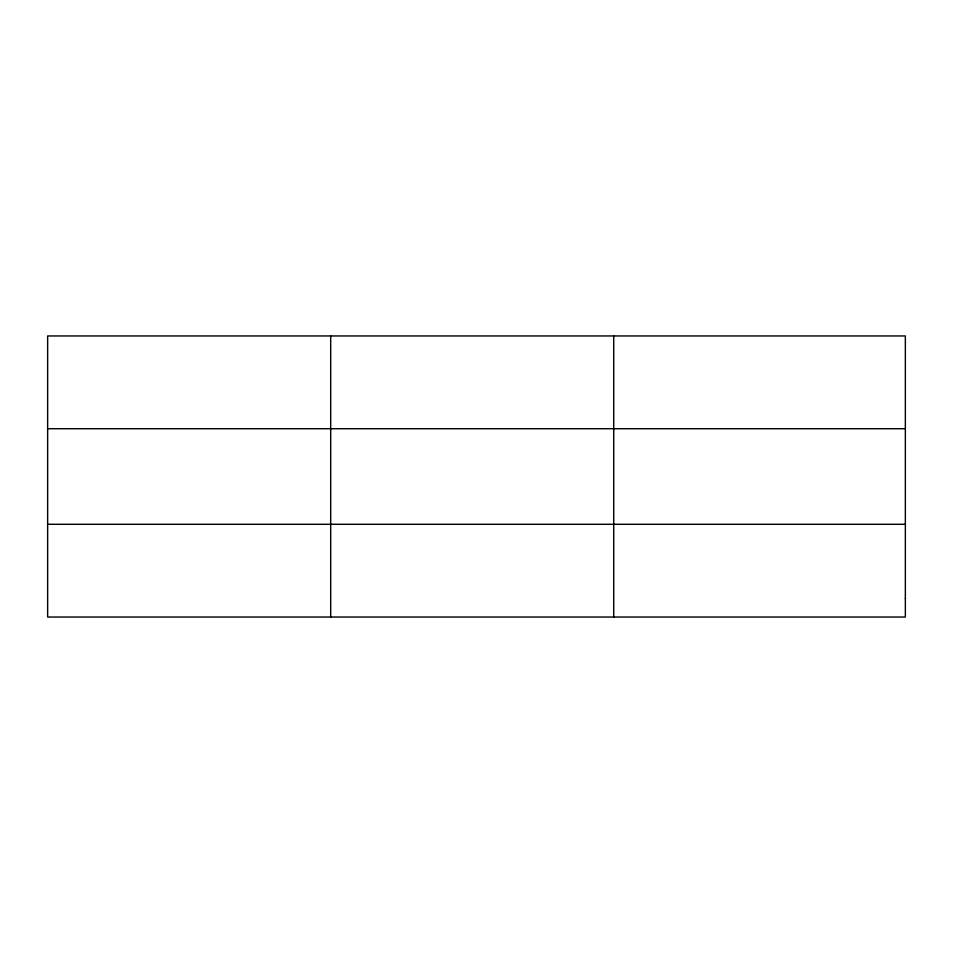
<?xml version="1.0" encoding="UTF-8"?>
<svg xmlns="http://www.w3.org/2000/svg" width="953" height="953" viewBox="0 0 953 953"><rect width="100%" height="100%" fill="white"/><g stroke="black" fill="none" stroke-linecap="round" stroke-linejoin="round"><path stroke-width="1.43" d="M330.691 335.956L330.691 617.044M613.732 335.956L613.732 617.044M47.65 428.719L905.35 428.719M47.65 524.281L905.35 524.281M905.35 598.496L905.35 617.044L47.65 617.044L47.65 335.956L905.35 335.956L905.35 598.496"/></g></svg>
